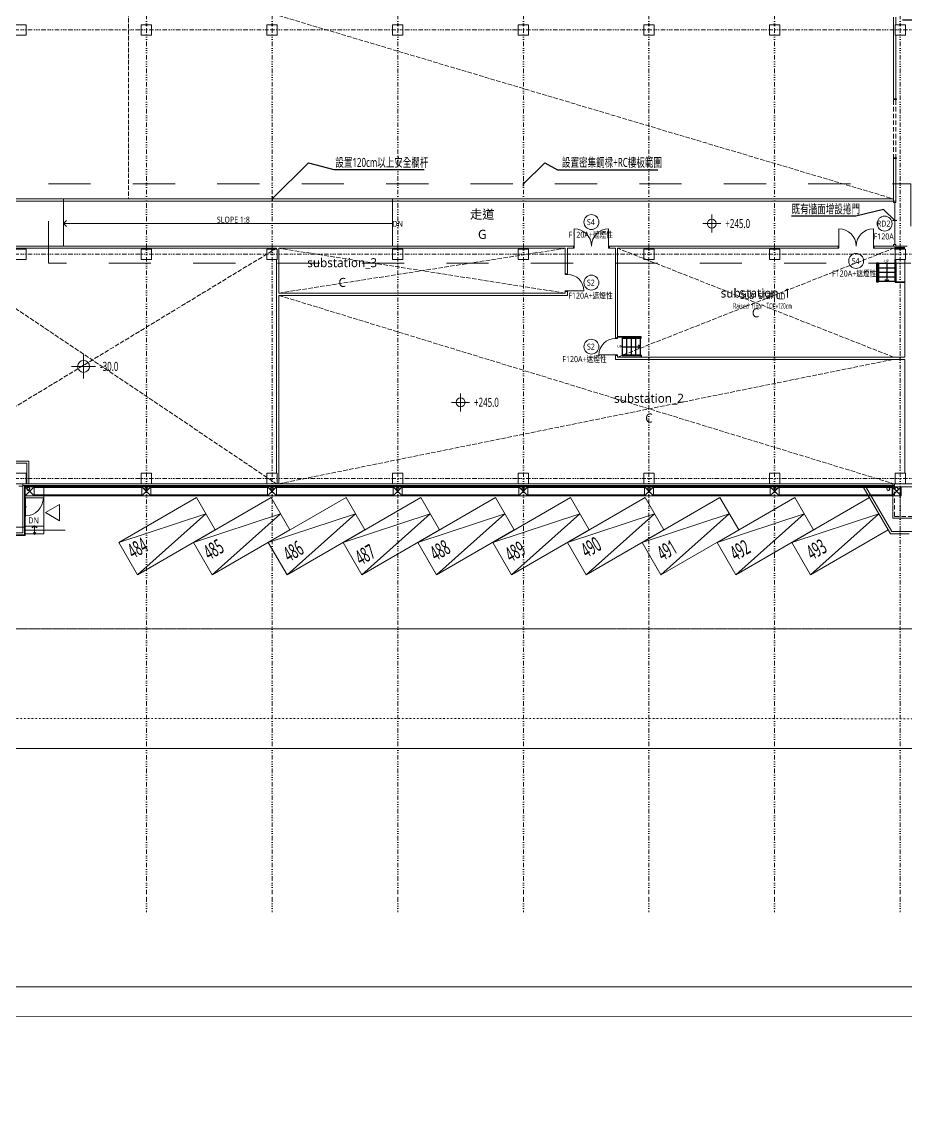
# Model space of a CAD drawing. Header units: millimetres. Extents: x -32710 to 654186, y -254124 to 420220.
# Drawn here: x 214065 to 273200, y -42117 to 30550 of the extents above; entities that cross this region are included whole.
import ezdxf
from ezdxf.enums import TextEntityAlignment as Align

# ---------------------------------------------------------------- set-up
doc = ezdxf.new("R2010")
doc.units = ezdxf.units.MM
doc.header["$LTSCALE"] = 1000
for name, pattern in [('H12PL1$0$DIVIDEX2', [0.25, 0.1, -0.05, 0, -0.05, 0, -0.05]), ('H12PL1$0$DOTK1', [0.01, 0.005, -0.005]), ('H12PL1$0$HIDDEN', [0.4, 0.3, -0.1]), ('H12PL1$0$JJP_三點線', [0.9, 0.3, -0.15, 0, -0.15, 0, -0.15, 0, -0.15]), ('H12PL1$0$JJP_虛線(退縮線、投影線、地下室範圍、非屬本工程、圖面分區)', [0.45, 0.3, -0.15]), ('H12PL1$0$TAI_虛線', [5.644, 2.822, -2.822]), ('H12PL1$0$雨水排水_路_最新$0$CENTERK3', [0.2749, 0.25, -0.0083, 0.0083, -0.0083]), ('H12PL1$0$雨水排水_路_最新$0$DOTK1', [0.01, 0.005, -0.005])]:
    doc.linetypes.add(name, pattern=pattern)
for name, color, linetype in [('H12PL1$0$A-LABEL-HIGH', 252, 'Continuous'), ('H12PL1$0$A-OBJE-2D', 252, 'Continuous'), ('H12PL1$0$A-OBJE-MEP', 252, 'Continuous'), ('H12PL1$0$A-STRS', 252, 'Continuous'), ('H12PL1$0$A-TEXT', 252, 'Continuous'), ('H12PL1$0$A-TEXT-修改說明.50K', 252, 'Continuous'), ('H12PL1$0$A-WALL-EX', 252, 'Continuous'), ('H12PL1$0$A-WALL-IN', 252, 'Continuous'), ('H12PL1$0$A-WALL-IN.200K拆除', 252, 'Continuous'), ('H12PL1$0$A-ZONE', 252, 'Continuous'), ('H12PL1$0$D label', 252, 'Continuous'), ('H12PL1$0$Door', 252, 'Continuous'), ('H12PL1$0$S-COL', 252, 'Continuous'), ('H12PL1$0$S-GRID', 252, 'Continuous'), ('H12PL1$0$S-SLAB-SHOW', 252, 'Continuous'), ('H12PL1$0$全區配置圖_匯入NEWCUB用_13_0', 252, 'Continuous'), ('H12PL1$0$全區配置圖_匯入NEWCUB用_13_400_HYOKI', 252, 'Continuous'), ('H12PL1$0$全區配置圖_匯入NEWCUB用_13_DRAN', 252, 'Continuous'), ('H12PL1$0$全區配置圖_匯入NEWCUB用_13_HATCH', 252, 'Continuous'), ('H12PL1$0$全區配置圖_匯入NEWCUB用_13_KABE1', 252, 'Continuous'), ('H12PL1$0$全區配置圖_匯入NEWCUB用_13_KAIDAN', 252, 'Continuous'), ('H12PL1$0$全區配置圖_匯入NEWCUB用_13_PKG', 252, 'Continuous'), ('H12PL1$0$全區配置圖_匯入NEWCUB用_13_SIAGE1', 252, 'Continuous'), ('H12PL1$0$全區配置圖_匯入NEWCUB用_13_SITE', 252, 'Continuous'), ('H12PL1$0$全區配置圖_匯入NEWCUB用_13_SUGATA3', 252, 'Continuous'), ('H12PL1$0$全區配置圖_匯入NEWCUB用_13_SUGATAD', 252, 'Continuous'), ('H12PL1$0$全區配置圖_匯入NEWCUB用_13_TATEGU1', 252, 'Continuous'), ('H12PL1$0$全區配置圖_匯入NEWCUB用_13_TATEGU3', 252, 'Continuous'), ('H12PL1$0$全區配置圖_匯入NEWCUB用_13_雨水排水経路図最新$0$SUGATAD', 252, 'Continuous'), ('MD-20250424-增加TRAY與FS主管位置調整', 7, 'Continuous'), ('XFDP10-Re$0$A-CR-TT2', 1, 'Continuous'), ('XFDP10-Re$0$A-CR-TXT', 2, 'Continuous'), ('XFDP10-Re$0$A-ST-txt (50K)', 1, 'Continuous'), ('XFDP10-Re$0$A-STAIR (50K)', 2, 'Continuous')]:
    doc.layers.add(name, color=color, linetype=linetype)
doc.styles.add('H12PL1$0$Standard', font='Microsoft JhengHei.ttf', dxfattribs={"width": 0.8})
doc.styles.add('H12PL1$1$dim-txt', font='isocp.shx', dxfattribs={"width": 0.7, "bigfont": 'chineset.shx'})
doc.styles.add('XFDP10-Re$0$AA-TXT', font='isocp.shx', dxfattribs={"width": 0.8, "bigfont": 'china.shx'})
doc.dimstyles.new('H12PL1$1$ARCH-dim-2000', dxfattribs={"dimscale": 2000, "dimtxt": 0.3, "dimasz": 0.1, "dimexe": 0.1, "dimexo": 0.1, "dimgap": 0.05, "dimtad": 1, "dimdec": 0, "dimrnd": 0.5, "dimdsep": 46, "dimtxsty": 'H12PL1$1$dim-txt', "dimblk": 'H12PL1$1$_Dot', "dimcen": 2, "dimclrd": 256, "dimclre": 256, "dimclrt": 256, "dimadec": 0, "dimazin": 0, "dimtfac": 1, "dimtix": 1, "dimtmove": 2, "dimatfit": 3, "dimldrblk": 'H12PL1$1$_OBLIQUE', "dimfxl": 1, "dimtvp": 1, "dimtolj": 1, "dimarcsym": 0})

# ---------------------------------------------------------------- blocks, each defined once
blk = doc.blocks.new('H12PL1$1$_Dot')
blk = doc.blocks.new('H12PL1$1$_OBLIQUE')
at = {"color": 0, "linetype": 'ByBlock', "lineweight": -2}
blk.add_line((-0.5, -0.5), (0.5, 0.5), dxfattribs=at)
blk = doc.blocks.new('XFDP10-Re')
at = {"layer": 'XFDP10-Re$0$A-ST-txt (50K)'}
for p, q in [((242700, 14400, 0), (242700, 13200, 0)), ((242700, 13200, 0), (242571.01, 13297.75, 0)), ((242700, 13200, 0), (242828.99, 13297.75, 0)), ((225000, 8818.48, 0), (226200, 8818.48, 0)), ((226200, 8818.48, 0), (226102.25, 8947.47, 0)), ((226200, 8818.48, 0), (226102.25, 8689.5, 0))]:
    blk.add_line(p, q, dxfattribs=at)
for centre in [(242700, 14400, 0), (225000, 8818.48, 0)]:
    blk.add_circle(centre, 25, dxfattribs=at)
at = {"layer": 'XFDP10-Re$0$A-STAIR (50K)'}
for p, q in [((243262, 14650), (243262, 13190, 0)), ((243262, 14650), (243300, 14650)), ((243268.5, 13190, 0), (243268.5, 14650)), ((243293.5, 13190, 0), (243293.5, 14650)), ((243300, 13190, 0), (243300, 14650)), ((242035, 13125, 0), (242035, 14423.78)), ((242060, 14423.78), (242035, 14423.78)), ((242060, 13150, 0), (242060, 14423.78)), ((242100, 14400, 0), (243300, 14400, 0)), ((242100, 13190, 0), (242100, 14400, 0)), ((242138, 14400, 0), (242100, 14400, 0)), ((242106.5, 13190, 0), (242106.5, 14400, 0)), ((242131.5, 13190, 0), (242131.5, 14400, 0)), ((242138, 14400, 0), (242138, 13190, 0)), ((242138, 14100, 0), (243262, 14100, 0)), ((243300, 14400, 0), (243300, 13200, 0)), ((242131.5, 13125, 0), (242035, 13125, 0)), ((242131.5, 13150, 0), (242060, 13150, 0)), ((242100, 13200, 0), (243300, 13200, 0)), ((242138, 13190, 0), (242100, 13190, 0)), ((242131.5, 13150, 0), (242131.5, 13125, 0)), ((242138, 13800, 0), (243262, 13800, 0)), ((242138, 13500, 0), (243262, 13500, 0)), ((243262, 13190, 0), (243300, 13190, 0)), ((243268.5, 13150, 0), (243850, 13150, 0)), ((243268.5, 13150, 0), (243268.5, 13125, 0)), ((243268.5, 13125, 0), (243850, 13125, 0)), ((243850, 13125, 0), (243850, 13150, 0)), ((226275, 9483.48, 0), (224711.29, 9483.48, 0)), ((224711.29, 9458.48, 0), (224711.29, 9483.48, 0)), ((226250, 9458.48, 0), (224711.29, 9458.48, 0)), ((226250, 9386.98, 0), (226250, 9458.48, 0)), ((226275, 9386.98, 0), (226275, 9483.48, 0)), ((226200, 9418.48, 0), (225000, 9418.48, 0)), ((225000, 9418.48, 0), (225000, 8218.48, 0)), ((226210, 9418.48, 0), (225040, 9418.48, 0)), ((225040, 9380.48, 0), (225040, 9418.48, 0)), ((226210, 9411.98, 0), (225040, 9411.98, 0)), ((226210, 9386.98, 0), (225040, 9386.98, 0)), ((225040, 9380.48, 0), (226210, 9380.48, 0)), ((225300, 9380.48, 0), (225300, 8256.48, 0)), ((225600, 9380.48, 0), (225600, 8256.48, 0)), ((225900, 9380.48, 0), (225900, 8256.48, 0)), ((226200, 9418.48, 0), (226200, 8218.48, 0)), ((226210, 9380.48, 0), (226210, 9418.48, 0)), ((226250, 9386.98, 0), (226275, 9386.98, 0)), ((225000, 8218.48, 0), (226200, 8218.48, 0)), ((225040, 8256.48, 0), (226210, 8256.48, 0)), ((225040, 8256.48, 0), (225040, 8218.48, 0)), ((226210, 8249.98, 0), (225040, 8249.98, 0)), ((226210, 8224.98, 0), (225040, 8224.98, 0)), ((226210, 8218.48, 0), (225040, 8218.48, 0)), ((226210, 8256.48, 0), (226210, 8218.48, 0)), ((226250, 8249.98, 0), (226250, 8138.48, 0)), ((226250, 8249.98, 0), (226275, 8249.98, 0)), ((226275, 8138.48, 0), (226250, 8138.48)), ((226275, 8249.98, 0), (226275, 8138.48, 0))]:
    blk.add_line(p, q, dxfattribs=at)
at = {"layer": 'XFDP10-Re$0$A-CR-TT2', "style": 'XFDP10-Re$0$AA-TXT', "width": 0.6}
blk.add_text('Raised floor TOC+120cm', height=400, dxfattribs=at).set_placement((234381.1, 11550.85), align=Align.MIDDLE)
at = {"layer": 'XFDP10-Re$0$A-CR-TXT', "style": 'XFDP10-Re$0$AA-TXT', "width": 0.8}
blk.add_text('Sub station', height=600, dxfattribs=at).set_placement((234381.1, 12300.85), align=Align.MIDDLE)
at = {"layer": 'XFDP10-Re$0$A-ST-txt (50K)', "style": 'XFDP10-Re$0$AA-TXT', "width": 0.8}
for p in [(242683.81, 14543.26, 0), (224844.33, 8834.67, 0)]:
    blk.add_text('UP', height=200, dxfattribs=at).set_placement(p, align=Align.MIDDLE)
blk = doc.blocks.new('H12PL1')
at = {"layer": 'H12PL1$0$A-LABEL-HIGH', "lineweight": 0}
for p, q in [((231000, 16450), (231000, 17650)), ((230400, 17050), (231600, 17050)), ((189000, 6700), (189000, 8300)), ((188200, 7500), (189800, 7500)), ((213600, 5093.6), (214800, 5093.6)), ((214200, 4493.6), (214200, 5693.6))]:
    blk.add_line(p, q, dxfattribs=at)
for centre, radius in [((231000, 17050), 300), ((189000, 7500), 400), ((214200, 5093.6), 300)]:
    blk.add_circle(centre, radius, dxfattribs=at)
at = {"layer": 'H12PL1$0$A-OBJE-2D', "linetype": 'H12PL1$0$HIDDEN', "lineweight": 0}
for p, q in [((17650, 85950), (243150, 18700)), ((178450, 1170), (201900, 15400)), ((178450, 15400), (201900, -350)), ((202050, 12400), (221200, 15400)), ((221200, 12400), (202050, 15400)), ((224700, 8118.5), (243150, 15400)), ((243150, 8118.5), (224700, 15400)), ((202050, 12250), (243150, -350)), ((202050, -350), (243150, 7968.5))]:
    blk.add_line(p, q, dxfattribs=at)
at = {"layer": 'H12PL1$0$A-OBJE-2D', "lineweight": 0}
for q in [(187850, 17250), (187850, 16850)]:
    blk.add_line((187650, 17050), q, dxfattribs=at)
for points in [[(167450, 15550), (167450, 18700), (243150, 18700)], [(167600, 15550), (167600, 18550), (243150, 18550)], [(187650, 15550), (187650, 18700)], [(209650, 15550), (209650, 18700)]]:
    blk.add_lwpolyline(points, dxfattribs=at)
blk.add_lwpolyline([(209650, 15550), (187650, 15550), (187650, 18550), (209650, 18550)], close=True, dxfattribs=at)
at = {"layer": 'H12PL1$0$A-OBJE-2D', "lineweight": 0, "flags": 128}
blk.add_lwpolyline([(187650, 17050), (209650, 17050)], dxfattribs=at)
at = {"layer": 'H12PL1$0$A-OBJE-MEP', "lineweight": 0, "flags": 128}
for points in [[(185395, -700, 1), (185205, -700, 1)], [(193295, -700, 1), (193105, -700, 1)], [(201695, -700, 1), (201505, -700, 1)], [(210095, -700, 1), (209905, -700, 1)], [(218495, -700, 1), (218305, -700, 1)], [(226895, -700, 1), (226705, -700, 1)], [(235295, -700, 1), (235105, -700, 1)], [(242895, -700, 1), (242705, -700, 1)]]:
    blk.add_lwpolyline(points, format="xyb", close=True, dxfattribs=at)
at = {"layer": 'H12PL1$0$A-OBJE-MEP', "lineweight": 0}
for centre in [(185300, -700), (193200, -700), (201600, -700), (210000, -700), (218400, -700), (226800, -700), (235200, -700), (242800, -700)]:
    blk.add_circle(centre, 100, dxfattribs=at)
at = {"layer": 'H12PL1$0$A-STRS', "lineweight": 0}
for p, q in [((185100, -3190), (185100, -3710)), ((186350, -3190), (185100, -3190)), ((186350, -3190), (185100, -3190)), ((185100, -3190), (185100, -3450)), ((185100, -3450), (186350, -3450)), ((186350, -3450), (185100, -3450)), ((185100, -3450), (185100, -3710)), ((185100, -3450), (186350, -3450)), ((185650, -3610), (185725, -3710)), ((185725, -3450), (185725, -3190)), ((185725, -3710), (185725, -3450)), ((185725, -3710), (185800, -3610)), ((186350, -3710), (186350, -3190)), ((186350, -3450), (186350, -3190)), ((186350, -3710), (186350, -3450)), ((185100, -3710), (186350, -3710)), ((185100, -3710), (186350, -3710))]:
    blk.add_line(p, q, dxfattribs=at)
at = {"layer": 'H12PL1$0$A-STRS', "lineweight": 0, "flags": 128}
blk.add_lwpolyline([(185700, -3190, 1), (185750, -3190, 1)], format="xyb", close=True, dxfattribs=at)
at = {"layer": 'H12PL1$0$A-TEXT-修改說明.50K', "linetype": 'H12PL1$0$HIDDEN', "lineweight": 0}
blk.add_lwpolyline([(192000, 55200), (192000, 18700)], dxfattribs=at)
at = {"layer": 'H12PL1$0$A-TEXT-修改說明.50K', "linetype": 'H12PL1$0$TAI_虛線', "lineweight": 0}
blk.add_lwpolyline([(186650, 14400), (186650, 19700), (244300, 19700), (244300, 14400)], close=True, dxfattribs=at)
at = {"layer": 'H12PL1$0$A-WALL-EX', "lineweight": 0}
for p, q in [((185050, -350), (184930, -350)), ((184930, -350), (184930, -465)), ((185050, -350), (184930, -350)), ((184930, -465), (185050, -465)), ((184930, -465), (185050, -465)), ((243100, -465), (185050, -465)), ((243100, -500), (243220, -500)), ((243100, -500), (243220, -500)), ((243220, -465), (243128, -465))]:
    blk.add_line(p, q, dxfattribs=at)
at = {"layer": 'H12PL1$0$A-WALL-EX', "linetype": 'H12PL1$0$JJP_虛線(退縮線、投影線、地下室範圍、非屬本工程、圖面分區)', "lineweight": 0}
for p, q in [((243100, -465), (243100, -2530)), ((243220, -500), (243220, -465)), ((243100, -2530), (243100, -2650)), ((243100, -2650), (243220, -2650)), ((243220, -2650), (263780, -2650))]:
    blk.add_line(p, q, dxfattribs=at)
at = {"layer": 'H12PL1$0$A-WALL-EX', "lineweight": 0, "flags": 128}
for points in [[(184930, -350), (184930, -3640)], [(185050, -350), (184930, -350)], [(243100, -350), (185050, -350)], [(185050, -500), (185050, -465)], [(185050, -3640), (185050, -465)], [(185050, -500), (243100, -500)], [(185050, -500), (243100, -500)], [(185050, -500), (243100, -500)], [(185050, -500), (243100, -500)], [(185050, -500), (243100, -500)], [(185050, -500), (243100, -500)], [(185050, -500), (243100, -500)], [(185050, -500), (243100, -500)], [(243250, -350), (243100, -350)], [(243100, -550), (243100, -350)], [(243100, -465), (243100, -350)], [(243100, -550), (247650, -550)], [(243220, -350), (243220, -465)], [(247650, -350), (243950, -350)], [(176150, -3760), (185050, -3760)], [(184930, -3640), (176270, -3640)], [(185050, -3760), (185050, -3640)]]:
    blk.add_lwpolyline(points, dxfattribs=at)
at = {"layer": 'H12PL1$0$A-WALL-EX', "linetype": 'H12PL1$0$JJP_虛線(退縮線、投影線、地下室範圍、非屬本工程、圖面分區)', "lineweight": 0, "flags": 128}
for points in [[(243100, -465), (243100, -465)], [(243100, -465), (243220, -465)], [(243100, -465), (243100, -2650)], [(243100, -465), (243220, -465)], [(243100, -500), (243100, -2530)], [(243220, -2530), (243220, -465)], [(243220, -2530), (243220, -465)], [(243100, -2650), (243100, -2530)], [(243100, -2650), (243100, -2650)], [(243100, -2650), (263900, -2650)], [(243100, -2650), (263780, -2650)], [(263780, -2530), (243220, -2530)], [(263780, -2530), (243220, -2530)]]:
    blk.add_lwpolyline(points, dxfattribs=at)
at = {"layer": 'H12PL1$0$A-WALL-IN', "lineweight": 0}
for p, q in [((243300, 25400), (243150, 25400)), ((243300, 21400), (243150, 21400)), ((243150, 18550), (243300, 18550)), ((221750, 15550), (221707, 15550)), ((221750, 15400), (221707, 15400)), ((221750, 15400), (221750, 15550)), ((224150, 15550), (224193, 15550)), ((224150, 15400), (224150, 15550)), ((224150, 15400), (224193, 15400)), ((239450, 15550), (239407, 15550)), ((239450, 15400), (239407, 15400)), ((239450, 15400), (239450, 15550)), ((241850, 15550), (241893, 15550)), ((241850, 15400), (241850, 15550)), ((241850, 15400), (241893, 15400)), ((243150, 15550), (243300, 15550)), ((243150, 15400), (243300, 15400)), ((221350, 13700), (221200, 13700)), ((221350, 12500), (221200, 12500)), ((224550, 9418.5), (224700, 9418.5)), ((224550, 8218.5), (224700, 8218.5))]:
    blk.add_line(p, q, dxfattribs=at)
at = {"layer": 'H12PL1$0$A-WALL-IN', "lineweight": 0, "flags": 128}
for points in [[(243150, 30845), (243150, 25400)], [(243300, 30350), (243300, 30845)], [(243300, 25400), (243300, 29650)], [(243150, 21400), (243150, 18550)], [(243300, 18550), (243300, 21400)], [(201975, 15550), (182750, 15550)], [(182750, 15400), (201900, 15400)], [(201900, 15400), (201900, 15350)], [(221750, 15550), (201975, 15550)], [(202050, 12400), (202050, 15400)], [(202050, 15400), (221200, 15400)], [(221200, 15400), (221200, 13700)], [(221350, 13700), (221350, 15400)], [(221350, 15400), (221750, 15400)], [(239450, 15550), (224150, 15550)], [(224150, 15400), (224550, 15400)], [(224550, 15400), (224550, 9418.5)], [(224700, 9418.5), (224700, 15400)], [(224700, 15400), (239450, 15400)], [(243150, 15550), (241850, 15550)], [(241850, 15400), (243900, 15400)], [(243900, 15550), (243300, 15550)], [(244050, 15550), (243900, 15550)], [(201900, 14650), (201900, 350)], [(243900, 14650), (243900, 8118.5)], [(221200, 12400), (202050, 12400)], [(221200, 12500), (221200, 12400)], [(221350, 12400), (221350, 12500)], [(221350, 12250), (221350, 12400)], [(202050, -350), (202050, 12250)], [(202050, 12250), (221350, 12250)], [(224550, 8218.5), (224550, 8118.5)], [(224550, 7968.5), (224550, 8118.5)], [(224700, 8118.5), (224700, 8218.5)], [(243900, 8118.5), (224700, 8118.5)], [(224550, 7968.5), (224700, 7968.5)], [(224550, 7968.5), (243900, 7968.5)], [(243900, 7968.5), (243900, 350)], [(185350, 1170), (178450, 1170)], [(184400, 1020), (185200, 1020)], [(185200, 1020), (185200, -350)], [(185350, 1170), (185350, 1020)], [(185350, -350), (185350, 1020)], [(184662.5, -500), (184930, -500)], [(184930, -500), (184930, -350)], [(185200, -350), (185350, -350)], [(201900, -350), (202050, -350)], [(243950, -350), (244050, -350)]]:
    blk.add_lwpolyline(points, dxfattribs=at)
at = {"layer": 'H12PL1$0$A-WALL-IN.200K拆除', "lineweight": 0, "flags": 128}
for points in [[(243900, 15450), (243225, 15450)], [(243225, 15450), (243225, 15300)], [(243225, 15300), (243250, 15300)]]:
    blk.add_lwpolyline(points, dxfattribs=at)
at = {"layer": 'H12PL1$0$D label', "lineweight": 0, "flags": 128}
for points in [[(223450, 17150, 1), (222450, 17150, 1)], [(242550, 17550, 1), (242550, 16550, 1)], [(241150, 14550, 1), (240150, 14550, 1)], [(222950, 12600, 1), (222950, 13600, 1)], [(222950, 9318.5, 1), (222950, 8318.5, 1)]]:
    blk.add_lwpolyline(points, format="xyb", close=True, dxfattribs=at)
at = {"layer": 'H12PL1$0$Door', "linetype": 'H12PL1$0$JJP_虛線(退縮線、投影線、地下室範圍、非屬本工程、圖面分區)', "lineweight": 0}
for p, q in [((243150, 25350), (243150, 25400)), ((243150, 25400), (243350, 25400)), ((243150, 21400), (243150, 25400)), ((243350, 25350), (243150, 25350)), ((243300, 21400), (243300, 25400)), ((243350, 25400), (243350, 25350)), ((243350, 21450), (243150, 21450)), ((243150, 21450), (243150, 21400)), ((243150, 21400), (243350, 21400)), ((243350, 21400), (243350, 21450))]:
    blk.add_line(p, q, dxfattribs=at)
at = {"layer": 'H12PL1$0$Door', "linetype": 'H12PL1$0$TAI_虛線', "lineweight": 0}
for p, q in [((243150, 18550), (243150, 18450)), ((243300, 18550), (243150, 18550)), ((243150, 18450), (243300, 18450)), ((243225, 18450), (243225, 15650)), ((243300, 18450), (243300, 18550)), ((243150, 15550), (243150, 15650)), ((243150, 15650), (243300, 15650)), ((243300, 15550), (243150, 15550)), ((243300, 15650), (243300, 15550))]:
    blk.add_line(p, q, dxfattribs=at)
at = {"layer": 'H12PL1$0$Door', "lineweight": 0}
for p, q in [((221800, 15550), (221800, 16700)), ((224100, 15550), (224100, 16700)), ((239500, 15550), (239500, 16700)), ((241800, 15550), (241800, 16700)), ((221750, 15550), (221707, 15550)), ((221750, 15550), (221707, 15550)), ((221750, 15400), (221707, 15400)), ((221750, 15400), (221707, 15400)), ((221800, 15550), (221750, 15550)), ((221750, 15550), (221750, 15400)), ((221750, 15400), (221750, 15550)), ((221750, 15400), (221750, 15550)), ((221750, 15400), (221800, 15400)), ((221800, 15400), (221800, 15550)), ((224150, 15550), (224100, 15550)), ((224100, 15550), (224100, 15400)), ((224100, 15400), (224150, 15400)), ((224150, 15400), (224150, 15550)), ((224150, 15400), (224150, 15550)), ((224150, 15400), (224150, 15550)), ((224150, 15550), (224193, 15550)), ((224150, 15550), (224193, 15550)), ((224150, 15400), (224193, 15400)), ((224150, 15400), (224193, 15400)), ((239450, 15550), (239407, 15550)), ((239450, 15550), (239407, 15550)), ((239450, 15400), (239407, 15400)), ((239450, 15400), (239407, 15400)), ((239500, 15550), (239450, 15550)), ((239450, 15550), (239450, 15400)), ((239450, 15400), (239450, 15550)), ((239450, 15400), (239450, 15550)), ((239450, 15400), (239500, 15400)), ((239500, 15400), (239500, 15550)), ((241850, 15550), (241800, 15550)), ((241800, 15550), (241800, 15400)), ((241800, 15400), (241850, 15400)), ((241850, 15400), (241850, 15550)), ((241850, 15400), (241850, 15550)), ((241850, 15400), (241850, 15550)), ((241850, 15550), (241893, 15550)), ((241850, 15550), (241893, 15550)), ((241850, 15400), (241893, 15400)), ((241850, 15400), (241893, 15400)), ((221200, 13700), (221200, 13650)), ((221350, 13700), (221200, 13700)), ((221350, 13700), (221200, 13700)), ((221350, 13700), (221200, 13700)), ((221200, 13650), (221350, 13650)), ((221350, 13650), (221350, 13700)), ((221350, 12550), (221200, 12550)), ((221200, 12550), (221200, 12500)), ((221200, 12500), (221350, 12500)), ((221350, 12500), (221200, 12500)), ((221350, 12500), (221200, 12500)), ((221350, 12500), (221350, 12550)), ((221350, 12550), (222450, 12550)), ((224550, 9368.5), (224550, 9418.5)), ((224550, 9418.5), (224700, 9418.5)), ((224550, 9418.5), (224700, 9418.5)), ((224550, 9418.5), (224700, 9418.5)), ((224700, 9368.5), (224550, 9368.5)), ((224700, 9418.5), (224700, 9368.5)), ((224550, 8268.5), (223450, 8268.5)), ((224550, 8218.5), (224550, 8268.5)), ((224550, 8268.5), (224700, 8268.5)), ((224700, 8218.5), (224550, 8218.5)), ((224550, 8218.5), (224700, 8218.5)), ((224550, 8218.5), (224700, 8218.5)), ((224700, 8268.5), (224700, 8218.5))]:
    blk.add_line(p, q, dxfattribs=at)
for centre, radius, start, end in [((221800, 15550), 1150, 0, 90), ((224100, 15550), 1150, 90, 180), ((239500, 15550), 1150, 0, 90), ((241800, 15550), 1150, 90, 180), ((221350, 12550), 1100, 0, 90), ((224550, 8268.5), 1100, 90, 180)]:
    blk.add_arc(centre, radius, start, end, dxfattribs=at)
at = {"layer": 'H12PL1$0$S-COL', "lineweight": 0, "flags": 128}
for points in [[(184450, 29650), (185150, 29650), (185150, 30350), (184450, 30350)], [(192850, 29650), (193550, 29650), (193550, 30350), (192850, 30350)], [(201250, 29650), (201950, 29650), (201950, 30350), (201250, 30350)], [(209650, 29650), (210350, 29650), (210350, 30350), (209650, 30350)], [(218050, 29650), (218750, 29650), (218750, 30350), (218050, 30350)], [(226450, 29650), (227150, 29650), (227150, 30350), (226450, 30350)], [(234850, 29650), (235550, 29650), (235550, 30350), (234850, 30350)], [(243250, 29650), (243950, 29650), (243950, 30350), (243250, 30350)], [(184450, 14650), (185150, 14650), (185150, 15350), (184450, 15350)], [(192850, 14650), (193550, 14650), (193550, 15350), (192850, 15350)], [(201250, 14650), (201950, 14650), (201950, 15350), (201250, 15350)], [(209650, 14650), (210350, 14650), (210350, 15350), (209650, 15350)], [(218050, 14650), (218750, 14650), (218750, 15350), (218050, 15350)], [(226450, 14650), (227150, 14650), (227150, 15350), (226450, 15350)], [(234850, 14650), (235550, 14650), (235550, 15350), (234850, 15350)], [(243250, 14650), (243950, 14650), (243950, 15350), (243250, 15350)], [(243250, -350), (243950, -350), (243950, 350), (243250, 350)]]:
    blk.add_lwpolyline(points, close=True, dxfattribs=at)
for points in [[(185150, -350), (185150, 350), (184450, 350), (184450, -350), (184930, -350)], [(193550, -350), (193550, 350), (192850, 350), (192850, -350)], [(201950, -350), (201950, 350), (201250, 350), (201250, -350)], [(210350, -350), (210350, 350), (209650, 350), (209650, -350)], [(218750, -350), (218750, 350), (218050, 350), (218050, -350)], [(227150, -350), (227150, 350), (226450, 350), (226450, -350)], [(235550, -350), (235550, 350), (234850, 350), (234850, -350)]]:
    blk.add_lwpolyline(points, dxfattribs=at)
at = {"layer": 'H12PL1$0$S-GRID', "linetype": 'H12PL1$0$JJP_三點線', "lineweight": 0}
for p, q in [((193200, 128250), (193200, -28000)), ((201600, 128250), (201600, -28000)), ((210000, 128250), (210000, -28000)), ((218400, 128250), (218400, -28000)), ((226800, 128250), (226800, -28000)), ((235200, 128250), (235200, -28000)), ((243600, 128250), (243600, -28000)), ((-29000, 30000), (289600, 30000)), ((-29000, 15000), (289600, 15000)), ((-29000, 0), (289600, 0)), ((193200, -28000), (193200, -29000)), ((201600, -28000), (201600, -29000)), ((210000, -28000), (210000, -29000)), ((218400, -28000), (218400, -29000)), ((226800, -28000), (226800, -29000)), ((235200, -28000), (235200, -29000)), ((243600, -28000), (243600, -29000))]:
    blk.add_line(p, q, dxfattribs=at)
at = {"layer": 'H12PL1$0$S-SLAB-SHOW', "lineweight": 0, "flags": 128}
for points in [[(176150, -3760), (185050, -3760), (185050, -3260), (179140, -3260), (179140, -1980), (179040, -1980), (179040, -1780), (179400, -1780), (179400, -500), (176150, -500)], [(185100, -3190), (186350, -3190), (186350, -1150), (185100, -1150)]]:
    blk.add_lwpolyline(points, close=True, dxfattribs=at)
at = {"layer": 'H12PL1$0$全區配置圖_匯入NEWCUB用_13_400_HYOKI', "lineweight": 0, "flags": 128}
blk.add_lwpolyline([(186447.6, -2282.2), (187388.6, -2831.1), (187388.6, -1728)], close=True, dxfattribs=at)
at = {"layer": 'H12PL1$0$全區配置圖_匯入NEWCUB用_13_DRAN', "lineweight": 0}
for centre in [(185300, -700), (193200, -700), (201600, -700), (210000, -700), (218400, -700), (226800, -700), (235200, -700), (243350, -700)]:
    blk.add_circle(centre, 100, dxfattribs=at)
at = {"layer": 'H12PL1$0$全區配置圖_匯入NEWCUB用_13_HATCH', "lineweight": 0, "flags": 128}
for points in [[(185100, -550), (186350, -550)], [(186350, -550), (186350, -3710), (185100, -3710), (185100, -550)]]:
    blk.add_lwpolyline(points, dxfattribs=at)
at = {"layer": 'H12PL1$0$全區配置圖_匯入NEWCUB用_13_KABE1', "lineweight": 0}
for p, q in [((185100, -550), (185100, -1245)), ((185100, -550), (244150, -550)), ((185100, -1245), (185050, -1245)), ((185100, -2555), (185050, -2555)), ((185100, -2555), (185100, -3810)), ((185100, -3810), (176100, -3810))]:
    blk.add_line(p, q, dxfattribs=at)
at = {"layer": 'H12PL1$0$全區配置圖_匯入NEWCUB用_13_KAIDAN', "lineweight": 0, "flags": 128}
blk.add_lwpolyline([(185725, -3710), (185725, -3190), (185550, -3290), (185725, -3190), (185900, -3290)], dxfattribs=at)
at = {"layer": 'H12PL1$0$全區配置圖_匯入NEWCUB用_13_KAIDAN', "lineweight": 0}
blk.add_circle((185725, -3710), 25, dxfattribs=at)
at = {"layer": 'H12PL1$0$全區配置圖_匯入NEWCUB用_13_PKG', "lineweight": 0, "flags": 128}
for points in [[(192600, -6441.6), (197796.2, -3441.6), (196546.2, -1276.6), (191350, -4276.6)], [(197600, -6441.6), (202796.2, -3441.6), (201546.2, -1276.6), (196350, -4276.6)], [(202600, -6441.6), (207796.2, -3441.6), (206546.2, -1276.6), (201350, -4276.6)], [(207600, -6441.6), (212796.2, -3441.6), (211546.2, -1276.6), (206350, -4276.6)], [(212600, -6441.6), (217796.2, -3441.6), (216546.2, -1276.6), (211350, -4276.6)], [(217600, -6441.6), (222796.2, -3441.6), (221546.2, -1276.6), (216350, -4276.6)], [(222600, -6441.6), (227796.2, -3441.6), (226546.2, -1276.6), (221350, -4276.6)], [(227600, -6441.6), (232796.2, -3441.6), (231546.2, -1276.6), (226350, -4276.6)], [(232600, -6441.6), (237796.2, -3441.6), (236546.2, -1276.6), (231350, -4276.6)], [(237600, -6441.6), (242796.2, -3441.6), (241546.2, -1276.6), (236350, -4276.6)]]:
    blk.add_lwpolyline(points, close=True, dxfattribs=at)
for points in [[(192600, -6441.6), (197171.2, -2359.1), (191350, -4276.6)], [(197600, -6441.6), (202171.2, -2359.1), (196350, -4276.6)], [(202600, -6441.6), (207171.2, -2359.1), (201350, -4276.6)], [(207600, -6441.6), (212171.2, -2359.1), (206350, -4276.6)], [(212600, -6441.6), (217171.2, -2359.1), (211350, -4276.6)], [(217600, -6441.6), (222171.2, -2359.1), (216350, -4276.6)], [(222600, -6441.6), (227171.2, -2359.1), (221350, -4276.6)], [(227600, -6441.6), (232171.2, -2359.1), (226350, -4276.6)], [(232600, -6441.6), (237171.2, -2359.1), (231350, -4276.6)], [(237600, -6441.6), (242171.2, -2359.1), (236350, -4276.6)]]:
    blk.add_lwpolyline(points, dxfattribs=at)
at = {"layer": 'H12PL1$0$全區配置圖_匯入NEWCUB用_13_SIAGE1', "lineweight": 0}
for p, q in [((185100, -1245), (185100, -1260)), ((185100, -2555), (185100, -2540))]:
    blk.add_line(p, q, dxfattribs=at)
at = {"layer": 'H12PL1$0$全區配置圖_匯入NEWCUB用_13_SITE', "lineweight": 0}
for p, q in [((241126.7, -550), (242943.3, -3696.4)), ((241299.9, -550), (243029.9, -3546.4)), ((186350, -3460), (187764.3, -3460)), ((243029.9, -3546.4), (264825, -3546.4)), ((244200, -3696.4), (242943.3, -3696.4))]:
    blk.add_line(p, q, dxfattribs=at)
at = {"layer": 'H12PL1$0$全區配置圖_匯入NEWCUB用_13_SUGATA3', "lineweight": 0}
for p, q in [((185100, -550), (185700, -1150)), ((185100, -1150), (185700, -550)), ((185700, -600), (185700, -1100)), ((192900, -600), (185700, -600)), ((192900, -1150), (193500, -550)), ((192900, -550), (193500, -1150)), ((201300, -600), (193500, -600)), ((193500, -600), (193500, -1100)), ((201300, -550), (201900, -1150)), ((201300, -1150), (201900, -550)), ((201900, -600), (201900, -1100)), ((209700, -600), (201900, -600)), ((209700, -550), (210300, -1150)), ((209700, -1150), (210300, -550)), ((210300, -600), (210300, -1100)), ((218100, -600), (210300, -600)), ((218100, -550), (218700, -1150)), ((218100, -1150), (218700, -550)), ((218700, -600), (218700, -1100)), ((226500, -600), (218700, -600)), ((226500, -550), (227100, -1150)), ((226500, -1150), (227100, -550)), ((227100, -600), (227100, -1100)), ((234900, -600), (227100, -600)), ((234900, -550), (235500, -1150)), ((234900, -1150), (235500, -550)), ((235500, -600), (235500, -1100)), ((243050, -600), (235500, -600)), ((243050, -1150), (243650, -550)), ((243050, -550), (243650, -1150)), ((243650, -600), (243650, -1100)), ((185100, -1150), (194750, -1150)), ((192900, -1100), (185700, -1100)), ((243050, -1150), (185700, -1150)), ((186350, -1150), (186350, -3710)), ((201300, -1100), (193500, -1100)), ((209700, -1100), (201900, -1100)), ((218100, -1100), (210300, -1100)), ((226500, -1100), (218700, -1100)), ((234900, -1100), (227100, -1100)), ((243050, -1100), (235500, -1100)), ((185100, -3190), (186350, -3190)), ((185100, -3450), (186350, -3450)), ((185100, -3710), (186350, -3710))]:
    blk.add_line(p, q, dxfattribs=at)
at = {"layer": 'H12PL1$0$全區配置圖_匯入NEWCUB用_13_SUGATA3', "lineweight": 0, "flags": 128}
for points in [[(185700, -550), (185100, -550)], [(185100, -550), (185100, -1150), (185700, -1150), (185700, -550)], [(193500, -550), (192900, -550)], [(192900, -550), (192900, -1150), (193500, -1150), (193500, -550)], [(201900, -550), (201300, -550)], [(201300, -550), (201300, -1150), (201900, -1150), (201900, -550)], [(210300, -550), (209700, -550)], [(209700, -550), (209700, -1150), (210300, -1150), (210300, -550)], [(218700, -550), (218100, -550)], [(218100, -550), (218100, -1150), (218700, -1150), (218700, -550)], [(227100, -550), (226500, -550)], [(226500, -550), (226500, -1150), (227100, -1150), (227100, -550)], [(235500, -550), (234900, -550)], [(234900, -550), (234900, -1150), (235500, -1150), (235500, -550)], [(243650, -550), (243050, -550)], [(243050, -550), (243050, -1150), (243650, -1150), (243650, -550)]]:
    blk.add_lwpolyline(points, dxfattribs=at)
at = {"layer": 'H12PL1$0$全區配置圖_匯入NEWCUB用_13_SUGATAD', "linetype": 'H12PL1$0$DOTK1', "lineweight": 0}
for q in [(243100, -550), (257325, -2650)]:
    blk.add_line((243100, -2650), q, dxfattribs=at)
at = {"layer": 'H12PL1$0$全區配置圖_匯入NEWCUB用_13_TATEGU1', "lineweight": 0, "flags": 128}
for points in [[(185090, -1260), (185110, -1260), (185110, -1285), (185065, -1285), (185065, -1300), (185050, -1300)], [(185090, -2540), (185110, -2540), (185110, -2515), (185065, -2515), (185065, -2500), (185050, -2500)]]:
    blk.add_lwpolyline(points, dxfattribs=at)
at = {"layer": 'H12PL1$0$全區配置圖_匯入NEWCUB用_13_TATEGU3', "lineweight": 0}
for p, q in [((185110, -1300), (186310, -1300)), ((185050, -1900), (185175, -1900))]:
    blk.add_line(p, q, dxfattribs=at)
at = {"layer": 'H12PL1$0$全區配置圖_匯入NEWCUB用_13_TATEGU3', "lineweight": 0, "flags": 128}
blk.add_lwpolyline([(185110, -2510), (185110, -1290), (185070, -1290), (185070, -2510)], close=True, dxfattribs=at)
at = {"layer": 'H12PL1$0$全區配置圖_匯入NEWCUB用_13_TATEGU3', "lineweight": 0}
blk.add_arc((185110, -1300), 1200, 270, 0, dxfattribs=at)
at = {"layer": 'H12PL1$0$全區配置圖_匯入NEWCUB用_13_雨水排水経路図最新$0$SUGATAD', "lineweight": 0}
for p, q in [((186350, -550), (186350, -3710)), ((185100, -3190), (186350, -3190)), ((185100, -3450), (186350, -3450)), ((185100, -3710), (186350, -3710)), ((263350.9, -18066.2), (-720.4, -18001.7))]:
    blk.add_line(p, q, dxfattribs=at)
at = {"layer": 'H12PL1$0$全區配置圖_匯入NEWCUB用_13_雨水排水経路図最新$0$SUGATAD', "linetype": 'H12PL1$0$雨水排水_路_最新$0$CENTERK3', "lineweight": 0}
blk.add_line((263352.8, -10066.2), (-40101.1, -9992), dxfattribs=at)
at = {"layer": 'H12PL1$0$全區配置圖_匯入NEWCUB用_13_雨水排水経路図最新$0$SUGATAD', "linetype": 'H12PL1$0$DIVIDEX2', "lineweight": 0, "flags": 128}
blk.add_lwpolyline([(290616.8, 109970.5), (290091.7, 3735.9, -0.0807329), (288341.6, -6706.2, -0.2653443), (282102.6, -12956.4, -0.0824856), (263351.4, -16066.2), (-40102.6, -15992)], format="xyb", dxfattribs=at)
at = {"layer": 'H12PL1$0$全區配置圖_匯入NEWCUB用_13_雨水排水経路図最新$0$SUGATAD', "linetype": 'H12PL1$0$雨水排水_路_最新$0$DOTK1', "lineweight": 0, "flags": 128}
blk.add_lwpolyline([(243600, -550), (243600, -2650), (257325, -2650)], dxfattribs=at)
at = {"layer": 'H12PL1$0$全區配置圖_匯入NEWCUB用_13_雨水排水経路図最新$0$SUGATAD', "lineweight": 0, "flags": 128}
blk.add_lwpolyline([(185725, -3710), (185725, -3190), (185550, -3290), (185725, -3190), (185900, -3290)], dxfattribs=at)
for points in [[(287762.3, -42116.7, 0.0014685), (287635.9, -41794, 0.2436756), (280213.7, -35194.4, 0.0648646), (270990.3, -33992.6), (182241.6, -33990.2)], [(285606.7, -42116.7, 0.2312131), (279711.6, -37130.4, 0.0649439), (270990.2, -35992.6), (182241.6, -35990.2)]]:
    blk.add_lwpolyline(points, format="xyb", dxfattribs=at)
at = {"layer": 'H12PL1$0$全區配置圖_匯入NEWCUB用_13_雨水排水経路図最新$0$SUGATAD', "lineweight": 0}
blk.add_circle((185725, -3710), 25, dxfattribs=at)
blk.add_blockref('XFDP10-Re', (0, 0))
at = {"layer": 'H12PL1$0$A-LABEL-HIGH', "lineweight": 0, "char_height": 600, "attachment_point": 7, "style": 'H12PL1$0$Standard'}
for s, insert in [('\\A1;{\\W0.68;+245.0}', (231900, 16740.1)), ('\\A1;{\\W0.68;-30.0}', (190100, 7190.1)), ('\\A1;{\\W0.68;+245.0}', (215100, 4783.8))]:
    blk.add_mtext(s, dxfattribs=dict(at, insert=insert))
at = {"layer": 'H12PL1$0$A-TEXT', "linetype": 'Continuous', "lineweight": 0, "char_height": 400, "style": 'H12PL1$0$Standard'}
for s, insert, attachment_point in [('\\A1;SLOPE 1:8 ', (197909.1, 17511.9), 1), ('\\A1;DN', (209650, 17033.8), 4), ('\\A1;DN', (185309, -2799.8), 4)]:
    blk.add_mtext(s, dxfattribs=dict(at, insert=insert, attachment_point=attachment_point))
at = {"layer": 'H12PL1$0$A-TEXT-修改說明.50K', "linetype": 'Continuous', "lineweight": 0, "attachment_point": 4, "style": 'H12PL1$0$Standard'}
for s, insert, char_height in [('\\A1;{\\W0.68;設置120cm以上安全欄杆}', (205834.8, 21108.5), 598.25), ('\\A1;{\\W0.68;設置密集鋼樑+RC樓板範圍}', (220984, 21109.2), 600), ('\\A1;{\\W0.68;既有牆面增設捲門}', (236334.5, 17997.5), 600)]:
    blk.add_mtext(s, dxfattribs=dict(at, insert=insert, char_height=char_height))
at = {"layer": 'H12PL1$0$A-ZONE', "style": 'H12PL1$0$Standard'}
for s, p in [('走道', (215653.7, 17973)), ('G', (215653.7, 16631.1)), ('substation_3', (206287.5, 14736.2)), ('C', (206287.5, 13416.8)), ('substation_1', (233925, 12705.7)), ('C', (233925, 11386.3)), ('substation_2', (226800, 5665.8)), ('C', (226800, 4346.3))]:
    blk.add_text(s, height=600, dxfattribs=at).set_placement(p, align=Align.TOP_CENTER)
at = {"layer": 'H12PL1$0$D label', "lineweight": 0, "char_height": 400, "attachment_point": 7, "style": 'H12PL1$0$Standard'}
for s, insert in [('\\A1;\\pt0;S4', (222650.8, 16943.4)), ('\\A1;\\pt0;RD2', (242038, 16850)), ('\\A1;\\pt0;F120A+遮煙性', (221430.5, 16056)), ('\\A1;\\pt0;F120A', (241813.8, 15981.9)), ('\\A1;\\pt0;S4', (240350.8, 14343.4)), ('\\A1;\\pt0;F120A+遮煙性', (239035.5, 13464.5)), ('\\A1;\\pt0;S2', (222650.8, 12893.4)), ('\\A1;\\pt0;F120A+遮煙性', (221407.3, 11986.2)), ('\\A1;\\pt0;S2', (222650.8, 8611.9)), ('\\A1;\\pt0;F120A+遮煙性', (221006, 7737.8))]:
    blk.add_mtext(s, dxfattribs=dict(at, insert=insert))
at = {"layer": 'H12PL1$0$全區配置圖_匯入NEWCUB用_13_0', "linetype": 'Continuous', "lineweight": 0, "char_height": 1000, "attachment_point": 7, "rotation": 30, "style": 'H12PL1$0$Standard'}
for s, insert in [('\\A1;{\\W0.56;484}', (192320.8, -5405.9)), ('\\A1;{\\W0.56;485}', (197403.2, -5495.9)), ('\\A1;{\\W0.56;486}', (202736.9, -5615.9)), ('\\A1;{\\W0.56;487}', (207539.4, -5845.9)), ('\\A1;{\\W0.56;488}', (212541.9, -5555.9)), ('\\A1;{\\W0.56;489}', (217561.7, -5635.9)), ('\\A1;{\\W0.56;490}', (222633.5, -5345.9)), ('\\A1;{\\W0.56;491}', (227720.3, -5545.9)), ('\\A1;{\\W0.56;492}', (232599.4, -5545.9)), ('\\A1;{\\W0.56;493}', (237707.4, -5495.9))]:
    blk.add_mtext(s, dxfattribs=dict(at, insert=insert))
at = {"layer": 'H12PL1$0$A-TEXT-修改說明.50K', "lineweight": 0, "annotation_type": 0, "has_hookline": 1}
for points, hookline_direction, text_width in [([(251677.6, 29410), (249350.2, 31671.9), (248276.7, 30660.2), (248076.7, 30660.2)], 1, 4223.3), ([(201600, 18700), (204031.5, 21108.5), (205734.8, 20656.5)], 0, 5934.1), ([(218400, 19700), (219831.5, 21109.2), (220684, 20656.1), (220884, 20656.1)], 0, 6405), ([(243225, 17267.4), (242472.2, 17997.5), (240639.3, 17544.8)], 1, 4204.8)]:
    blk.add_leader(points, dimstyle='H12PL1$1$ARCH-dim-2000', dxfattribs=dict(at, hookline_direction=hookline_direction, text_width=text_width))

msp = doc.modelspace()

# ---------------------------------------------------------------- block references
at = {"layer": 'MD-20250424-增加TRAY與FS主管位置調整', "color": 8}
msp.add_blockref('H12PL1', (29200, 0), dxfattribs=at)

doc.saveas('drawing.dxf')
